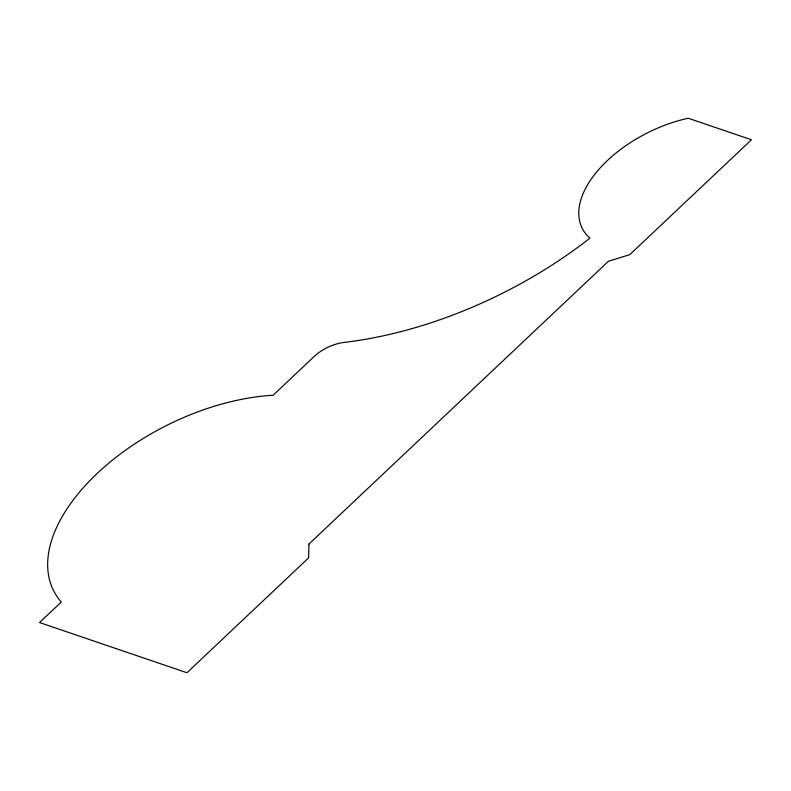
<?xml version="1.0" encoding="UTF-8"?>
<svg xmlns="http://www.w3.org/2000/svg" width="791" height="791" viewBox="0 0 791 791"><rect width="100%" height="100%" fill="white"/><g stroke="black" fill="none" stroke-linecap="round" stroke-linejoin="round"><path stroke-width="1.19" d="M308.935 544.05L308.609 557.882L186.953 672.745L39.55 622.547L61.263 602.05A175.731 97.244 -26.5 0 1 94.317 476.192A175.731 97.244 -26.5 0 1 273.113 395.263L313.968 356.692A32.579 18.025 -26.5 0 1 344.144 342.414A299.018 165.477 -26.5 0 0 589.918 238.17A101.545 56.201 -26.5 0 1 596.355 172.319A101.545 56.201 -26.5 0 1 688.279 118.254L751.45 139.77L629.794 254.633L608.408 261.297L308.935 544.05"/></g></svg>
